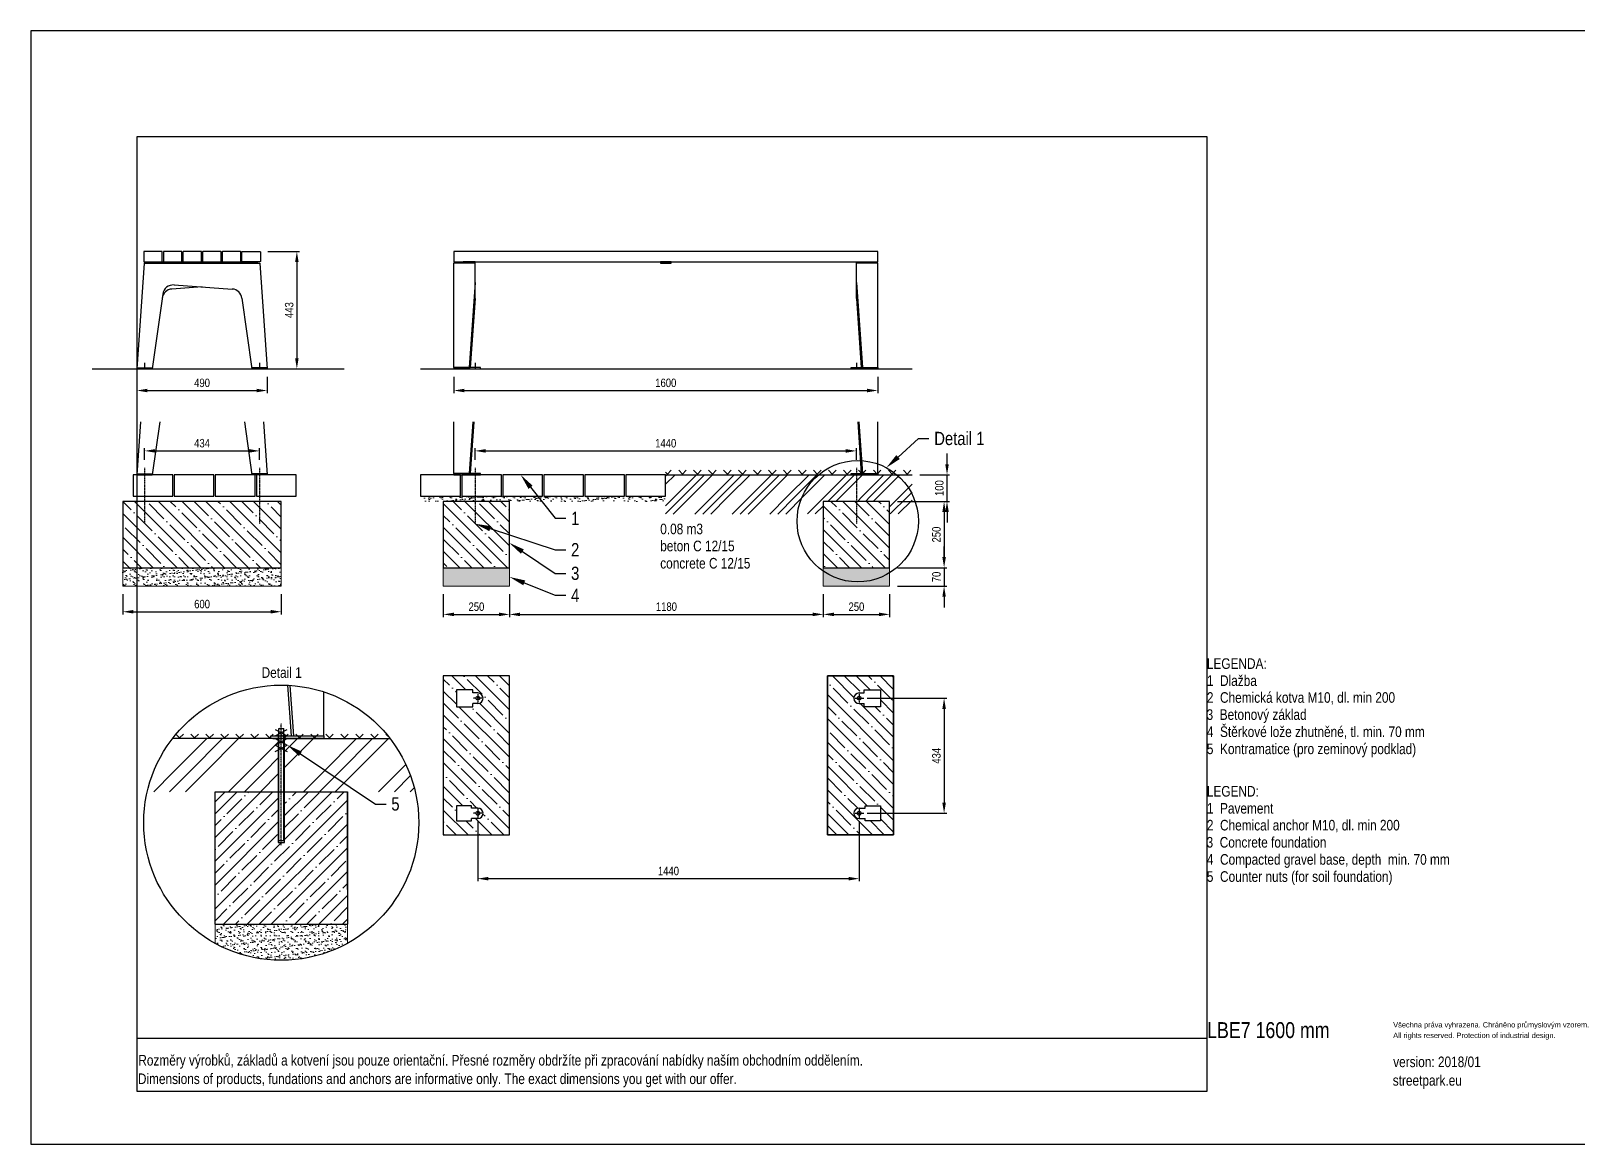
# Model space of a CAD drawing. Header units: millimetres. Extents: x 5064 to 16944, y 3085 to 7285.
# Drawn here: x 5064 to 10901, y 3085 to 7285 of the extents above; entities that cross this region are included whole.
import ezdxf
from ezdxf import colors
from ezdxf.entities.mleader import LeaderData, LeaderLine
from ezdxf.lldxf.tags import DXFTag
from ezdxf.math import Vec2, Vec3

# ---------------------------------------------------------------- set-up
doc = ezdxf.new("R2010")
doc.units = ezdxf.units.MM
doc.header["$LTSCALE"] = 0.3
doc.linetypes.add('DashDot', pattern=[15, 9, -3, 0, -3])
doc.layers.add('Nekreslit', color=6, linetype='Continuous', plot=False)
doc.layers.add('SRAFY', color=251, linetype='Continuous', lineweight=13)
doc.styles.add('SEACAD_Arial', font='arial.ttf', dxfattribs={"width": 0.8})
tags = doc.linetypes.add('HIDDEN2', pattern=[4.7625, 3.175, -1.5875]).pattern_tags.tags
tags[6:7] = [DXFTag(74, 4), DXFTag(75, 0), DXFTag(340, '0'), DXFTag(46, 0.0), DXFTag(50, 0.0), DXFTag(44, 0.0), DXFTag(45, 0.0)]
tags[4:5] = [DXFTag(74, 4), DXFTag(75, 0), DXFTag(340, '0'), DXFTag(46, 0.0), DXFTag(50, 0.0), DXFTag(44, 0.0), DXFTag(45, 0.0)]
doc.dimstyles.new('ISO-25', dxfattribs={"dimtxt": 1.6, "dimasz": 2, "dimexe": 0.5, "dimexo": 1.5, "dimtad": 1, "dimdec": 0, "dimtxsty": 'SEACAD_Arial', "dimcen": 2, "dimadec": 0, "dimazin": 0, "dimtfac": 1, "dimtdec": 0, "dimtmove": 0, "dimatfit": 3, "dimfxl": 1, "dimarcsym": 0})

# ---------------------------------------------------------------- blocks, each defined once
blk = doc.blocks.new('*D138')
at = {"color": 0, "lineweight": -2, "transparency": 16777216}
for p, q in [((6740.9, 5666.5), (6740.9, 5710.7)), ((6780.9, 5700.7), (8140.5, 5700.7)), ((8180.5, 5666.5), (8180.5, 5710.7))]:
    blk.add_line(p, q, dxfattribs=at)
at = {"color": 0, "transparency": 16777216}
for points in [[(6780.9, 5707.4), (6780.9, 5694), (6740.9, 5700.7)], [(8140.5, 5707.4), (8140.5, 5694), (8180.5, 5700.7)]]:
    blk.add_solid(points, dxfattribs=at)
at = {"layer": 'Defpoints', "color": 0, "transparency": 16777216}
for p in [(8180.5, 5700.7), (6740.9, 5636.5), (8180.5, 5636.5)]:
    blk.add_point(p, dxfattribs=at)
at = {"color": 0, "transparency": 16777216, "insert": (7460.7, 5729.5), "char_height": 32, "attachment_point": 5, "style": 'SEACAD_Arial'}
blk.add_mtext('1440', dxfattribs=at)
blk = doc.blocks.new('*D136')
at = {"color": 0, "lineweight": -2, "transparency": 16777216}
for p, q in [((8385, 5510.1), (8521.4, 5510.1)), ((8511.4, 5470.1), (8511.4, 5300.1)), ((8335.5, 5260.1), (8521.4, 5260.1))]:
    blk.add_line(p, q, dxfattribs=at)
at = {"color": 0, "transparency": 16777216}
for points in [[(8504.8, 5470.1), (8518.1, 5470.1), (8511.4, 5510.1)], [(8504.8, 5300.1), (8518.1, 5300.1), (8511.4, 5260.1)]]:
    blk.add_solid(points, dxfattribs=at)
at = {"layer": 'Defpoints', "color": 0, "transparency": 16777216}
for p in [(8355, 5510.1), (8305.5, 5260.1), (8511.4, 5260.1)]:
    blk.add_point(p, dxfattribs=at)
at = {"color": 0, "transparency": 16777216, "insert": (8482.6, 5385.1), "char_height": 32, "attachment_point": 5, "rotation": 90, "style": 'SEACAD_Arial'}
blk.add_mtext('250', dxfattribs=at)
blk = doc.blocks.new('*D137')
at = {"color": 0, "lineweight": -2, "transparency": 16777216}
for p, q in [((8511.4, 5300.1), (8511.4, 5340.1)), ((8335.5, 5260.1), (8521.4, 5260.1)), ((8511.4, 5260.1), (8511.4, 5190.1)), ((8335.4, 5190.1), (8521.4, 5190.1)), ((8511.4, 5150.1), (8511.4, 5110.1))]:
    blk.add_line(p, q, dxfattribs=at)
at = {"color": 0, "transparency": 16777216}
for points in [[(8504.8, 5300.1), (8518.1, 5300.1), (8511.4, 5260.1)], [(8504.8, 5150.1), (8518.1, 5150.1), (8511.4, 5190.1)]]:
    blk.add_solid(points, dxfattribs=at)
at = {"layer": 'Defpoints', "color": 0, "transparency": 16777216}
for p in [(8305.5, 5260.1), (8305.4, 5190.1), (8511.4, 5190.1)]:
    blk.add_point(p, dxfattribs=at)
at = {"color": 0, "transparency": 16777216, "insert": (8482.6, 5225.1), "char_height": 32, "attachment_point": 5, "rotation": 90, "style": 'SEACAD_Arial'}
blk.add_mtext('70', dxfattribs=at)
blk = doc.blocks.new('*D139')
at = {"color": 0, "lineweight": -2, "transparency": 16777216}
for p, q in [((5411.4, 5160.1), (5411.4, 5083.8)), ((6009.5, 5160.1), (6009.5, 5083.8)), ((5451.4, 5093.8), (5969.5, 5093.8))]:
    blk.add_line(p, q, dxfattribs=at)
at = {"color": 0, "transparency": 16777216}
for points in [[(5451.4, 5100.5), (5451.4, 5087.1), (5411.4, 5093.8)], [(5969.5, 5100.5), (5969.5, 5087.1), (6009.5, 5093.8)]]:
    blk.add_solid(points, dxfattribs=at)
at = {"layer": 'Defpoints', "color": 0, "transparency": 16777216}
for p in [(5411.4, 5190.1), (6009.5, 5190.1), (6009.5, 5093.8)]:
    blk.add_point(p, dxfattribs=at)
at = {"color": 0, "transparency": 16777216, "insert": (5710.5, 5122.6), "char_height": 32, "attachment_point": 5, "style": 'SEACAD_Arial'}
blk.add_mtext('600', dxfattribs=at)
blk = doc.blocks.new('*D140')
at = {"color": 0, "lineweight": -2, "transparency": 16777216}
for p, q in [((6621, 5160.1), (6621, 5073.8)), ((6871, 5160.1), (6871, 5073.8)), ((6661, 5083.8), (6831, 5083.8))]:
    blk.add_line(p, q, dxfattribs=at)
at = {"color": 0, "transparency": 16777216}
for points in [[(6661, 5090.5), (6661, 5077.1), (6621, 5083.8)], [(6831, 5090.5), (6831, 5077.1), (6871, 5083.8)]]:
    blk.add_solid(points, dxfattribs=at)
at = {"layer": 'Defpoints', "color": 0, "transparency": 16777216}
for p in [(6621, 5190.1), (6871, 5190.1), (6871, 5083.8)]:
    blk.add_point(p, dxfattribs=at)
at = {"color": 0, "transparency": 16777216, "insert": (6746, 5112.7), "char_height": 32, "attachment_point": 5, "style": 'SEACAD_Arial'}
blk.add_mtext('250', dxfattribs=at)
blk = doc.blocks.new('*D141')
at = {"color": 0, "lineweight": -2, "transparency": 16777216}
for p, q in [((8055.5, 5160.1), (8055.5, 5073.8)), ((8305.5, 5160.1), (8305.5, 5073.8)), ((8095.5, 5083.8), (8265.5, 5083.8))]:
    blk.add_line(p, q, dxfattribs=at)
at = {"color": 0, "transparency": 16777216}
for points in [[(8095.5, 5090.5), (8095.5, 5077.1), (8055.5, 5083.8)], [(8265.5, 5090.5), (8265.5, 5077.1), (8305.5, 5083.8)]]:
    blk.add_solid(points, dxfattribs=at)
at = {"layer": 'Defpoints', "color": 0, "transparency": 16777216}
for p in [(8055.5, 5190.1), (8305.5, 5190.1), (8305.5, 5083.8)]:
    blk.add_point(p, dxfattribs=at)
at = {"color": 0, "transparency": 16777216, "insert": (8180.5, 5112.7), "char_height": 32, "attachment_point": 5, "style": 'SEACAD_Arial'}
blk.add_mtext('250', dxfattribs=at)
blk = doc.blocks.new('*D142')
at = {"color": 0, "lineweight": -2, "transparency": 16777216}
for p, q in [((6871, 5160.1), (6871, 5073.8)), ((8055.5, 5160.1), (8055.5, 5073.8)), ((6911, 5083.8), (8015.5, 5083.8))]:
    blk.add_line(p, q, dxfattribs=at)
at = {"color": 0, "transparency": 16777216}
for points in [[(6911, 5090.5), (6911, 5077.1), (6871, 5083.8)], [(8015.5, 5090.5), (8015.5, 5077.1), (8055.5, 5083.8)]]:
    blk.add_solid(points, dxfattribs=at)
at = {"layer": 'Defpoints', "color": 0, "transparency": 16777216}
for p in [(6871, 5190.1), (8055.5, 5190.1), (8055.5, 5083.8)]:
    blk.add_point(p, dxfattribs=at)
at = {"color": 0, "transparency": 16777216, "insert": (7463.2, 5112.7), "char_height": 32, "attachment_point": 5, "style": 'SEACAD_Arial'}
blk.add_mtext('1180', dxfattribs=at)
blk = doc.blocks.new('*D133')
at = {"color": 0, "lineweight": -2, "transparency": 16777216}
for p, q in [((8522.4, 5650.4), (8522.4, 5690.4)), ((8420.4, 5610.4), (8532.4, 5610.4)), ((8522.4, 5510.1), (8522.4, 5610.4)), ((8335.5, 5510.1), (8532.4, 5510.1)), ((8522.4, 5470.1), (8522.4, 5430.1))]:
    blk.add_line(p, q, dxfattribs=at)
at = {"color": 0, "transparency": 16777216}
for points in [[(8515.8, 5650.4), (8529.1, 5650.4), (8522.4, 5610.4)], [(8515.8, 5470.1), (8529.1, 5470.1), (8522.4, 5510.1)]]:
    blk.add_solid(points, dxfattribs=at)
at = {"layer": 'Defpoints', "color": 0, "transparency": 16777216}
for p in [(8390.4, 5610.4), (8522.4, 5610.4), (8305.5, 5510.1)]:
    blk.add_point(p, dxfattribs=at)
at = {"color": 0, "transparency": 16777216, "insert": (8493.6, 5560.3), "char_height": 32, "attachment_point": 5, "rotation": 90, "style": 'SEACAD_Arial'}
blk.add_mtext('100', dxfattribs=at)
blk = doc.blocks.new('*D134')
at = {"color": 0, "lineweight": -2, "transparency": 16777216}
for p, q in [((6660.9, 5980.4), (6660.9, 5918.5)), ((8260.9, 5980.4), (8260.9, 5918.5)), ((6700.9, 5928.5), (8220.9, 5928.5))]:
    blk.add_line(p, q, dxfattribs=at)
at = {"color": 0, "transparency": 16777216}
for points in [[(6700.9, 5935.2), (6700.9, 5921.8), (6660.9, 5928.5)], [(8220.9, 5935.2), (8220.9, 5921.8), (8260.9, 5928.5)]]:
    blk.add_solid(points, dxfattribs=at)
at = {"layer": 'Defpoints', "color": 0, "transparency": 16777216}
for p in [(6660.9, 6010.4), (8260.9, 6010.4), (8260.9, 5928.5)]:
    blk.add_point(p, dxfattribs=at)
at = {"color": 0, "transparency": 16777216, "insert": (7460.9, 5957.3), "char_height": 32, "attachment_point": 5, "style": 'SEACAD_Arial'}
blk.add_mtext('1600', dxfattribs=at)
blk = doc.blocks.new('*D143')
at = {"color": 0, "lineweight": -2, "transparency": 16777216}
for p, q in [((5493.4, 5666.4), (5493.4, 5710.7)), ((5533.4, 5700.7), (5887.5, 5700.7)), ((5927.5, 5666.5), (5927.5, 5710.7))]:
    blk.add_line(p, q, dxfattribs=at)
at = {"color": 0, "transparency": 16777216}
for points in [[(5533.4, 5707.4), (5533.4, 5694.1), (5493.4, 5700.7)], [(5887.5, 5707.4), (5887.5, 5694.1), (5927.5, 5700.7)]]:
    blk.add_solid(points, dxfattribs=at)
at = {"layer": 'Defpoints', "color": 0, "transparency": 16777216}
for p in [(5927.5, 5700.7), (5493.4, 5636.4), (5927.5, 5636.5)]:
    blk.add_point(p, dxfattribs=at)
at = {"color": 0, "transparency": 16777216, "insert": (5710.5, 5729.6), "char_height": 32, "attachment_point": 5, "style": 'SEACAD_Arial'}
blk.add_mtext('434', dxfattribs=at)
blk = doc.blocks.new('*D144')
at = {"color": 0, "lineweight": -2, "transparency": 16777216}
for p, q in [((5464.4, 5980.4), (5464.4, 5918.5)), ((5956.3, 5980.5), (5956.3, 5918.5)), ((5504.4, 5928.5), (5916.3, 5928.5))]:
    blk.add_line(p, q, dxfattribs=at)
at = {"color": 0, "transparency": 16777216}
for points in [[(5504.4, 5935.2), (5504.4, 5921.8), (5464.4, 5928.5)], [(5916.3, 5935.2), (5916.3, 5921.8), (5956.3, 5928.5)]]:
    blk.add_solid(points, dxfattribs=at)
at = {"layer": 'Defpoints', "color": 0, "transparency": 16777216}
for p in [(5464.4, 6010.4), (5956.3, 6010.5), (5956.3, 5928.5)]:
    blk.add_point(p, dxfattribs=at)
at = {"color": 0, "transparency": 16777216, "insert": (5710.4, 5957.3), "char_height": 32, "attachment_point": 5, "style": 'SEACAD_Arial'}
blk.add_mtext('490', dxfattribs=at)
blk = doc.blocks.new('*D188')
at = {"color": 0, "lineweight": -2, "transparency": 16777216}
for p, q in [((5958.4, 6453.5), (6078.3, 6453.5)), ((6068.3, 6413.5), (6068.3, 6050.5)), ((5986.3, 6010.5), (6078.3, 6010.5))]:
    blk.add_line(p, q, dxfattribs=at)
at = {"color": 0, "transparency": 16777216}
for points in [[(6061.6, 6413.5), (6074.9, 6413.5), (6068.3, 6453.5)], [(6061.6, 6050.5), (6074.9, 6050.5), (6068.3, 6010.5)]]:
    blk.add_solid(points, dxfattribs=at)
at = {"layer": 'Defpoints', "color": 0, "transparency": 16777216}
for p in [(5928.4, 6453.5), (5956.3, 6010.5), (6068.3, 6010.5)]:
    blk.add_point(p, dxfattribs=at)
at = {"color": 0, "transparency": 16777216, "insert": (6039.4, 6232), "char_height": 32, "attachment_point": 5, "rotation": 90, "style": 'SEACAD_Arial'}
blk.add_mtext('443', dxfattribs=at)
blk = doc.blocks.new('*D189')
at = {"color": 0, "lineweight": -2, "transparency": 16777216}
for p, q in [((6751, 4303.3), (6751, 4076.7)), ((8191, 4303.3), (8191, 4076.7)), ((6791, 4086.7), (8151, 4086.7))]:
    blk.add_line(p, q, dxfattribs=at)
at = {"color": 0, "transparency": 16777216}
for points in [[(6791, 4093.3), (6791, 4080), (6751, 4086.7)], [(8151, 4093.3), (8151, 4080), (8191, 4086.7)]]:
    blk.add_solid(points, dxfattribs=at)
at = {"layer": 'Defpoints', "color": 0, "transparency": 16777216}
for p in [(6751, 4333.3), (8191, 4333.3), (8191, 4086.7)]:
    blk.add_point(p, dxfattribs=at)
at = {"color": 0, "transparency": 16777216, "insert": (7471, 4115.5), "char_height": 32, "attachment_point": 5, "style": 'SEACAD_Arial'}
blk.add_mtext('1440', dxfattribs=at)
blk = doc.blocks.new('*D190')
at = {"color": 0, "lineweight": -2, "transparency": 16777216}
for p, q in [((8221, 4767.3), (8521.4, 4767.3)), ((8511.4, 4727.3), (8511.4, 4373.3)), ((8221, 4333.3), (8521.4, 4333.3))]:
    blk.add_line(p, q, dxfattribs=at)
at = {"color": 0, "transparency": 16777216}
for points in [[(8504.8, 4727.3), (8518.1, 4727.3), (8511.4, 4767.3)], [(8504.8, 4373.3), (8518.1, 4373.3), (8511.4, 4333.3)]]:
    blk.add_solid(points, dxfattribs=at)
at = {"layer": 'Defpoints', "color": 0, "transparency": 16777216}
for p in [(8191, 4767.3), (8191, 4333.3), (8511.4, 4333.3)]:
    blk.add_point(p, dxfattribs=at)
at = {"color": 0, "transparency": 16777216, "insert": (8482.6, 4550.3), "char_height": 32, "attachment_point": 5, "rotation": 90, "style": 'SEACAD_Arial'}
blk.add_mtext('434', dxfattribs=at)

msp = doc.modelspace()

# ---------------------------------------------------------------- hatches: boundary and pattern name
at = {"layer": 'SRAFY'}
h = msp.add_hatch(dxfattribs=at)
h.set_pattern_fill('TERACO', color=256, scale=20)
h.set_pattern_definition([(45, (0, 295.79), (-28.28427, 28.28427), [20, -20]), (135, (56.57, 295.79), (-28.28427, -28.28427), [20, -20])])
h.paths.add_polyline_path([(7460.4, 5610.4), (7460.4, 5633.5), (8390.4, 5633.5), (8390.4, 5610.5)])
h = msp.add_hatch(dxfattribs=at)
h.set_pattern_fill('GOST_GROUND', color=256, scale=10)
h.set_pattern_definition([(45, (0, 295.79), (141.4214, -9e-15), [200]), (45, (30, 295.79), (141.4214, -9e-15), [200]), (45, (60, 295.79), (141.4214, -9e-15), [200])])
h.paths.add_polyline_path([(8055.4, 5462.8), (7460.4, 5461.6), (7460.4, 5610.4), (8390.4, 5610.4), (8390.4, 5463), (8305.5, 5463), (8305.5, 5510.1), (8055.4, 5510.1)])
h = msp.add_hatch(dxfattribs=at)
h.set_pattern_fill('ANSI35', color=256, scale=10, angle=90)
h.set_pattern_definition([(135, (10, 0), (-44.9013, -44.9013), []), (135, (10, 44.9), (-44.9013, -44.9013), [79.375, -15.875, 0, -15.875])])
h.paths.add_polyline_path([(5474.4, 5510.4), (5474.4, 5260.1), (6009.5, 5260.1), (6009.5, 5510.1)])
h.paths.add_polyline_path([(5474.4, 5510.4), (5411.4, 5510.4), (5411.4, 5260.1), (5447.4, 5260.1, 2.414211), (5447.4, 5260.1, 0.414214), (5447.4, 5260.1), (5474.4, 5260.1)])
h = msp.add_hatch(dxfattribs=at)
h.set_pattern_fill('AR-SAND', color=256, scale=0.5)
h.set_pattern_definition([(37.5, (0, 295.79), (-0.800016, 24.47066), [0, -19.304, 0, -21.59, 0, -20.6375]), (7.5, (0, 295.79), (22.47616, 35.84126), [0, -10.414, 0, -17.399, 0, -6.6675]), (327.5, (-15.62, 295.79), (39.54962, 0.07186), [0, -6.35, 0, -22.86, 0, -29.845]), (317.5, (-15.62, 295.79), (38.17782, 11.14647), [0, -3.175, 0, -14.986, 0, -17.145])])
h.paths.add_polyline_path([(6535.4, 5530.4), (6535.4, 5510.5), (6566, 5510.4), (6686, 5510.3), (6686, 5530.4)])
h.paths.add_polyline_path([(7460.4, 5510.1), (7460.4, 5530.4), (6686, 5530.4), (6686, 5510.3), (6816, 5510.1)])
h = msp.add_hatch(dxfattribs=at)
h.set_pattern_fill('ANSI35', color=256, scale=10, angle=90)
h.paths.add_polyline_path([(6870.9, 5510.1), (6621, 5510.4), (6621, 5260.1), (6871, 5260.1)])
h = msp.add_hatch(dxfattribs=at)
h.set_pattern_fill('ANSI35', color=256, scale=10, angle=90)
h.set_pattern_definition([(135, (-11, 0), (-44.9013, -44.9013), []), (135, (-11, 44.9), (-44.9013, -44.9013), [79.375, -15.875, 0, -15.875])])
h.paths.add_polyline_path([(8305.4, 5510.1), (8055.5, 5510.1), (8055.5, 5260.1), (8305.5, 5260.1)])
h = msp.add_hatch(dxfattribs=at)
h.set_pattern_fill('AR-SAND', color=256, scale=0.5)
h.set_pattern_definition([(37.5, (22, 0), (-0.800016, 24.47066), [0, -19.304, 0, -21.59, 0, -20.6375]), (7.5, (22, 0), (22.47616, 35.84126), [0, -10.414, 0, -17.399, 0, -6.6675]), (327.5, (6.38, 0), (39.54962, 0.07186), [0, -6.35, 0, -22.86, 0, -29.845]), (317.5, (6.38, 0), (38.17782, 11.14647), [0, -3.175, 0, -14.986, 0, -17.145])])
h.paths.add_polyline_path([(6009.5, 5190.1), (6009.5, 5260.1), (5411.4, 5260.1), (5411.4, 5190.1)])
h = msp.add_hatch(dxfattribs=at)
h.set_pattern_fill('AR-SAND', color=256, scale=0.5)
h.paths.add_polyline_path([(6871, 5260.1), (6621, 5260.1), (6621, 5190.1), (6871, 5190.1)])
h.paths.add_polyline_path([(8055.5, 5260.1), (8305.5, 5260.1), (8305.5, 5190.1), (8055.5, 5190.1)])
h = msp.add_hatch(dxfattribs=at)
h.set_pattern_fill('ANSI35', color=256, scale=10, angle=90, style=0)
h.set_pattern_definition([(135, (-427.82, -3243.56), (-44.90128, -44.90128), []), (135, (-427.82, -3198.66), (-44.90128, -44.90128), [79.375, -15.875, 0, -15.875])])
h.paths.add_polyline_path([(6871, 4852), (6621, 4852), (6621, 4252), (6871, 4252)])
h.paths.add_polyline_path([(6732, 4735.3), (6671, 4735.3), (6671, 4799.3), (6732, 4799.3), (6732, 4787.3), (6751, 4787.3, -1), (6751, 4747.3), (6732, 4747.3)], flags=16)
h.paths.add_polyline_path([(6728, 4361.8), (6728, 4353.3), (6751, 4353.3, -1), (6751, 4313.3), (6728, 4313.3), (6728, 4304.8), (6671, 4304.8), (6671, 4361.8)], flags=16)
h.paths.add_polyline_path([(8071, 4852), (8071, 4252), (8321, 4252), (8321, 4852)])
h.paths.add_polyline_path([(8210, 4735.3), (8210, 4747.3), (8191, 4747.3, -1), (8191, 4787.3), (8210, 4787.3), (8210, 4799.3), (8271, 4799.3), (8271, 4735.3)], flags=16)
h.paths.add_polyline_path([(8214, 4361.8), (8271, 4361.8), (8271, 4304.8), (8214, 4304.8), (8214, 4313.3), (8191, 4313.3, -1), (8191, 4353.3), (8214, 4353.3)], flags=16)
h = msp.add_hatch(dxfattribs=at)
h.set_pattern_fill('GOST_GROUND', color=256, scale=20)
h.set_pattern_definition([(45, (-1469.58, 245.79), (282.8427, -2e-14), [400]), (45, (-1409.58, 245.79), (282.8427, -2e-14), [400]), (45, (-1349.58, 245.79), (282.8427, -2e-14), [400])])
h.paths.add_polyline_path([(5999.4, 4615), (5977.4, 4615), (5598.5, 4615, 0.107975), (5503.6, 4414.7), (5759.4, 4414.7), (5999.4, 4414.7)])
h.paths.add_polyline_path([(6420.3, 4615), (6041.4, 4615), (6019.4, 4615), (6019.4, 4414.7), (6259.4, 4414.7), (6515.2, 4414.7, 0.107975)])
h = msp.add_hatch(dxfattribs=at)
h.set_pattern_fill('TERACO', color=256, scale=20)
h.set_pattern_definition([(45, (-2237.18, -699.72), (-28.28427, 28.28427), [20, -20]), (135, (-2180.613, -699.72), (-28.28427, -28.28427), [20, -20])])
h.paths.add_polyline_path([(5607.6, 4614.9), (5607.6, 4638), (6411.2, 4638), (6411.2, 4614.9)])
h = msp.add_hatch(dxfattribs=at)
h.set_pattern_fill('ANSI35', color=256, scale=10, angle=0.00001)
h.set_pattern_definition([(45, (-1469.58, 245.79), (-44.9013, 44.90127), []), (45, (-1424.68, 245.79), (-44.9013, 44.90127), [79.375, -15.875, 0, -15.875])])
h.paths.add_polyline_path([(6259.4, 4414.7), (6019.4, 4414.7), (6019.4, 4223.7), (5999.4, 4223.7), (5999.4, 4414.7), (5759.4, 4414.7), (5759.4, 3914.7), (6259.4, 3914.7)])
h = msp.add_hatch(dxfattribs=at)
h.set_pattern_fill('AR-SAND', color=256, scale=0.5, angle=0.00001)
h.set_pattern_definition([(37.5, (-1469.582, 245.79), (-0.80002, 24.47066), [0, -19.304, 0, -21.59, 0, -20.6375]), (7.5, (-1469.582, 245.79), (22.47616, 35.84126), [0, -10.414, 0, -17.399, 0, -6.6675]), (327.5, (-1485.203, 245.79), (39.54962, 0.071866), [0, -6.35, 0, -22.86, 0, -29.845]), (317.5, (-1485.203, 245.79), (38.17782, 11.14647), [0, -3.175, 0, -14.986, 0, -17.145])])
h.paths.add_polyline_path([(5759.4, 3914.7), (5759.4, 3842.8, 0.256659), (6259.4, 3842.8), (6259.4, 3914.7)])

# ---------------------------------------------------------------- linework, layer by layer
for p, q in [((5492.4, 6409.5), (5464.4, 6010.4)), ((5492.4, 6409.5), (5928.4, 6409.5)), ((5928.4, 6409.5), (5956.3, 6010.5)), ((6660.9, 6015.4), (6660.9, 6410.9)), ((6660.9, 6410.9), (6740.9, 6410.9)), ((6740.9, 6370.9), (6740.9, 6410.9)), ((6740.9, 6275.6), (6740.9, 6410.9)), ((6740.9, 6387.4), (6740.9, 6410.9)), ((8180.9, 6275.6), (8180.9, 6410.9)), ((8180.9, 6410.9), (8260.9, 6410.9)), ((8260.9, 6011.9), (8260.9, 6410.9)), ((5710.4, 6319.4), (5596.4, 6311.4)), ((5604.5, 6326.8), (5824.3, 6311.4)), ((5604.5, 6326.8), (5824.3, 6311.4)), ((6740.9, 6336.7), (6718.5, 6015.4)), ((6740.9, 6312.9), (6740.9, 6352.9)), ((8180.9, 6336.7), (8203.4, 6015.4)), ((5562.1, 6292.5), (5522.5, 6010.4)), ((5861.1, 6277.1), (5898.6, 6010.5)), ((6740.9, 6275.6), (6722.9, 6015.4)), ((8180.9, 6275.6), (8198.9, 6015.4)), ((5464.7, 6014.4), (5523, 6014.4)), ((5956, 6014.5), (5898.1, 6014.5)), ((6660.9, 6015.4), (6722.7, 6015.4)), ((6718.5, 6015.4), (6718.5, 6010.4)), ((8199.2, 6015.4), (8260.9, 6015.4)), ((8203.4, 6015.4), (8203.4, 6010.4)), ((5464.4, 6010.4), (5522.5, 6010.4)), ((5956.3, 6010.5), (5898.6, 6010.5)), ((5478.4, 5810.4), (5464.4, 5610.4)), ((5550.6, 5810.4), (5522.5, 5610.4)), ((5870.5, 5810.4), (5898.6, 5610.5)), ((5942.3, 5810.4), (5956.3, 5610.5)), ((6660.9, 5615.4), (6660.9, 5810.4)), ((6732.2, 5810.4), (6718.6, 5615.4)), ((6736.5, 5810.4), (6723, 5615.4)), ((8185.4, 5810.4), (8198.8, 5615.4)), ((8189.7, 5810.4), (8203.3, 5615.4)), ((8260.9, 5615.4), (8260.9, 5810.4)), ((5464.4, 5610.4), (5522.5, 5610.4)), ((5464.4, 5610.4), (5522.5, 5610.4)), ((5464.7, 5614.4), (5523, 5614.4)), ((5956, 5614.5), (5898.1, 5614.5)), ((5956.3, 5610.5), (5898.6, 5610.5)), ((7460.4, 5610.4), (8390.4, 5610.4)), ((6033.1, 4816.4), (6046.3, 4625)), ((6041.9, 4815.9), (6055.2, 4625)), ((6170.5, 4625), (6170.5, 4791.3)), ((6751, 4787.3), (6732, 4787.3)), ((8191, 4787.3), (8210, 4787.3)), ((6751, 4747.3), (6732, 4747.3)), ((8191, 4747.3), (8210, 4747.3)), ((5977.4, 4615), (5598.5, 4615)), ((5977.4, 4615), (6420.3, 4615)), ((5986.9, 4649.3), (6031.9, 4625.3)), ((5986.9, 4625.3), (6031.9, 4649.3)), ((5986.9, 4615), (6031.9, 4591)), ((5986.9, 4591), (6031.9, 4615)), ((6001, 4653), (6017.8, 4653)), ((6041.4, 4615), (6420.3, 4615)), ((5986.9, 4591), (6031.9, 4567)), ((5986.9, 4567), (6031.9, 4591)), ((6751, 4353.3), (6728, 4353.3)), ((8191, 4353.3), (8214, 4353.3)), ((6751, 4313.3), (6728, 4313.3)), ((8191, 4313.3), (8214, 4313.3))]:
    msp.add_line(p, q)
at = {"color": 0, "linetype": 'DashDot', "ltscale": 0.1}
for p, q in [((5493.4, 6032.4), (5493.4, 6007.4)), ((5927.5, 6032.5), (5927.5, 6007.5)), ((6740.9, 6032.4), (6740.9, 6007.4)), ((8180.9, 6032.4), (8180.9, 6007.4))]:
    msp.add_line(p, q, dxfattribs=at)
at = {"color": 7, "linetype": 'Continuous'}
for p, q in [((5295.4, 6010.4), (6247.4, 6010.4)), ((6535.4, 6010.4), (8390.4, 6010.4)), ((5600.4, 5610.4), (5450.4, 5610.4)), ((5450.4, 5610.4), (5450.4, 5530.4)), ((5600.4, 5530.4), (5600.4, 5610.4)), ((5755.4, 5610.4), (5605.4, 5610.4)), ((5605.4, 5610.4), (5605.4, 5530.4)), ((5755.4, 5530.4), (5755.4, 5610.4)), ((5910.4, 5610.4), (5760.4, 5610.4)), ((5760.4, 5610.4), (5760.4, 5530.4)), ((5910.4, 5530.4), (5910.4, 5610.4)), ((6065.4, 5610.4), (5915.4, 5610.4)), ((5915.4, 5610.4), (5915.4, 5530.4)), ((6065.4, 5530.4), (6065.4, 5610.4)), ((6685.4, 5610.4), (6535.4, 5610.4)), ((6535.4, 5610.4), (6535.4, 5530.4)), ((6685.4, 5530.4), (6685.4, 5610.4)), ((6840.4, 5610.4), (6690.4, 5610.4)), ((6690.4, 5610.4), (6690.4, 5530.4)), ((6840.4, 5530.4), (6840.4, 5610.4)), ((6995.4, 5610.4), (6845.4, 5610.4)), ((6845.4, 5610.4), (6845.4, 5530.4)), ((6995.4, 5530.4), (6995.4, 5610.4)), ((7150.4, 5610.4), (7000.4, 5610.4)), ((7000.4, 5610.4), (7000.4, 5530.4)), ((7150.4, 5530.4), (7150.4, 5610.4)), ((7305.4, 5610.4), (7155.4, 5610.4)), ((7155.4, 5610.4), (7155.4, 5530.4)), ((7305.4, 5530.4), (7305.4, 5610.4)), ((7460.4, 5610.4), (7310.4, 5610.4)), ((7310.4, 5610.4), (7310.4, 5530.4)), ((7460.4, 5530.4), (7460.4, 5610.4)), ((5450.4, 5530.4), (5600.4, 5530.4)), ((5605.4, 5530.4), (5755.4, 5530.4)), ((5760.4, 5530.4), (5910.4, 5530.4)), ((5915.4, 5530.4), (6065.4, 5530.4)), ((6535.4, 5530.4), (6685.4, 5530.4)), ((6690.4, 5530.4), (6840.4, 5530.4)), ((6845.4, 5530.4), (6995.4, 5530.4)), ((7000.4, 5530.4), (7150.4, 5530.4)), ((7155.4, 5530.4), (7305.4, 5530.4)), ((7310.4, 5530.4), (7460.4, 5530.4)), ((5759.4, 3914.7), (5759.4, 4414.7)), ((5759.4, 4414.7), (6259.4, 4414.7)), ((6259.4, 4414.7), (6259.4, 3914.7)), ((6259.4, 4293.7), (6259.4, 4413.7)), ((6259.4, 4045.4), (6259.4, 4413.7)), ((5759.4, 3914.7), (6259.4, 3914.7))]:
    msp.add_line(p, q, dxfattribs=at)
at = {"lineweight": 15}
for p, q in [((6160.5, 6010.4), (6216.1, 6010.4)), ((6665.9, 6010.4), (6715.9, 6010.4)), ((8266.5, 6010.4), (8216.5, 6010.4)), ((6665.9, 5610.4), (6715.9, 5610.4))]:
    msp.add_line(p, q, dxfattribs=at)
at = {"linetype": 'DashDot', "lineweight": 30}
for p, q in [((5493.4, 5636.4), (5493.4, 5425.8)), ((5927.5, 5636.5), (5927.5, 5425.8)), ((6740.9, 5636.5), (6740.9, 5425.8)), ((8180.5, 5636.5), (8180.5, 5425.8))]:
    msp.add_line(p, q, dxfattribs=at)
at = {"linetype": 'DashDot', "ltscale": 0.1}
for p, q in [((6768, 4767.3), (6734, 4767.3)), ((6751, 4784.3), (6751, 4750.3)), ((8174, 4767.3), (8208, 4767.3)), ((8191, 4784.3), (8191, 4750.3)), ((6768, 4333.3), (6734, 4333.3)), ((6751, 4350.3), (6751, 4316.3)), ((8174, 4333.3), (8208, 4333.3)), ((8191, 4350.3), (8191, 4316.3))]:
    msp.add_line(p, q, dxfattribs=at)
at = {"color": 7, "linetype": 'DashDot', "lineweight": 30}
msp.add_line((6009.4, 4212.9), (6009.4, 4672.9), dxfattribs=at)
at = {"color": 7, "linetype": 'HIDDEN2'}
for p, q in [((5997.4, 4625.3), (5997.4, 4414.7)), ((6001, 4653), (5999.4, 4651.4)), ((6019.4, 4651.4), (5999.4, 4651.4)), ((5999.4, 4651.4), (5999.4, 4231.3)), ((5999.4, 4614.9), (5999.4, 4614.9)), ((6019.4, 4651.4), (6017.8, 4653)), ((6019.4, 4231.3), (6019.4, 4651.4)), ((6019.4, 4614.9), (6019.4, 4614.9)), ((6021.4, 4414.7), (6021.4, 4625.3)), ((5997.4, 4414.7), (5997.4, 4223.7)), ((6021.4, 4223.7), (6021.4, 4414.7)), ((5997.4, 4223.7), (6021.4, 4223.7)), ((5999.4, 4231.3), (6019.4, 4231.3)), ((5999.4, 4231.3), (6001, 4229.7)), ((6009.4, 4229.7), (6001, 4229.7)), ((6017.8, 4229.7), (6009.4, 4229.7)), ((6017.8, 4229.7), (6019.4, 4231.3))]:
    msp.add_line(p, q, dxfattribs=at)
for points in [[(5492.4, 6413.5), (5558.4, 6413.5, 0.414214), (5560.4, 6415.5), (5560.4, 6451.5, 0.414214), (5558.4, 6453.5), (5492.4, 6453.5, 0.414214), (5490.4, 6451.5), (5490.4, 6415.5, 0.414214)], [(5566.4, 6413.5), (5632.4, 6413.5, 0.414214), (5634.4, 6415.5), (5634.4, 6451.5, 0.414214), (5632.4, 6453.5), (5566.4, 6453.5, 0.414214), (5564.4, 6451.5), (5564.4, 6415.5, 0.414214)], [(5640.4, 6413.5), (5706.4, 6413.5, 0.414214), (5708.4, 6415.5), (5708.4, 6451.5, 0.414214), (5706.4, 6453.5), (5640.4, 6453.5, 0.414214), (5638.4, 6451.5), (5638.4, 6415.5, 0.414214)], [(5714.4, 6413.5), (5780.4, 6413.5, 0.414214), (5782.4, 6415.5), (5782.4, 6451.5, 0.414214), (5780.4, 6453.5), (5714.4, 6453.5, 0.414214), (5712.4, 6451.5), (5712.4, 6415.5, 0.414214)], [(5788.4, 6413.5), (5854.4, 6413.5, 0.414214), (5856.4, 6415.5), (5856.4, 6451.5, 0.414214), (5854.4, 6453.5), (5788.4, 6453.5, 0.414214), (5786.4, 6451.5), (5786.4, 6415.5, 0.414214)], [(5928.4, 6413.5), (5862.4, 6413.5, -0.414214), (5860.4, 6415.5), (5860.4, 6451.5, -0.414214), (5862.4, 6453.5), (5928.4, 6453.5, -0.414214), (5930.4, 6451.5), (5930.4, 6415.5, -0.414214)]]:
    msp.add_lwpolyline(points, format="xyb", close=True)
for points in [[(6660.9, 6413.5), (8260.9, 6413.5), (8260.9, 6453.5), (6660.9, 6453.5)], [(6695.9, 6410.9), (6740.9, 6410.9), (6740.9, 6413.5), (6695.9, 6413.5)], [(7440.9, 6409.5), (7480.9, 6409.5), (7480.9, 6413.5), (7440.9, 6413.5)], [(8225.9, 6410.9), (8180.9, 6410.9), (8180.9, 6413.5), (8225.9, 6413.5)], [(6660.9, 6010.4), (6760.9, 6010.4), (6760.9, 6015.4), (6660.9, 6015.4)], [(8260.9, 6010.4), (8160.9, 6010.4), (8160.9, 6015.4), (8260.9, 6015.4)], [(6660.9, 5610.4), (6760.9, 5610.4), (6760.9, 5615.4), (6660.9, 5615.4)], [(8260.9, 5610.4), (8160.9, 5610.4), (8160.9, 5615.4), (8260.9, 5615.4)], [(5411.4, 5260.1), (6009.5, 5260.1), (6009.5, 5510.1), (5411.4, 5510.4)], [(6621, 5260.1), (6871, 5260.1), (6870.9, 5510.1), (6621, 5510.4)], [(8055.5, 5260.1), (8305.5, 5260.1), (8305.5, 5510.1), (8055.4, 5510.1)], [(6621, 4252), (6871, 4252), (6871, 4852), (6621, 4852)], [(8321, 4252), (8071, 4252), (8071, 4852), (8321, 4852)], [(8071, 4252), (8321, 4252), (8321, 4852), (8071, 4852)], [(6170.5, 4615), (5970.5, 4615), (5970.5, 4625), (6170.5, 4625)]]:
    msp.add_lwpolyline(points, close=True)
for points in [[(5502.4, 6413.5), (5918.4, 6413.5), (5918.4, 6409.5), (5502.4, 6409.5), (5502.4, 6413.5)], [(5502.4, 6413.5), (5918.4, 6413.5), (5918.4, 6409.5), (5502.4, 6409.5), (5502.4, 6413.5)], [(6732, 4787.3), (6732, 4799.3), (6671, 4799.3), (6671, 4735.3), (6732, 4735.3), (6732, 4747.3)], [(8210, 4787.3), (8210, 4799.3), (8271, 4799.3), (8271, 4735.3), (8210, 4735.3), (8210, 4747.3)], [(6728, 4353.3), (6728, 4361.8), (6671, 4361.8), (6671, 4304.8), (6728, 4304.8), (6728, 4313.3)], [(8214, 4353.3), (8214, 4361.8), (8271, 4361.8), (8271, 4304.8), (8214, 4304.8), (8214, 4313.3)]]:
    msp.add_lwpolyline(points)
at = {"color": 7, "linetype": 'Continuous'}
for centre, radius in [((6136.6, 6010.4), 0.01), ((5529.4, 5610.4), 0.01), ((6045.5, 5610.4), 0.01), ((8390.4, 5610.4), 0.01), ((8390.4, 5610.4), 0.01), ((5437.4, 5260.1), 0.01), ((8116, 5260.1), 0.01), ((8116, 5260.1), 0.01), ((8366, 5260.1), 0.01), ((8366, 5260.1), 0.01), ((6009.4, 4297.8), 519.1)]:
    msp.add_circle(centre, radius, dxfattribs=at)
for centre, radius in [((8185.4, 5435.4), 229), ((6751, 4767.3), 7), ((8191, 4767.3), 7), ((6751, 4333.3), 7), ((8191, 4333.3), 7)]:
    msp.add_circle(centre, radius)
for centre, radius, start, end in [((5599.2, 6271.5), 40, 94.00797, 171.99203), ((5601.7, 6286.9), 40, 85.99203, 171.99203), ((5601.8, 6286.9), 40, 85.99203, 171.99203), ((5821.5, 6271.5), 40, 8.00797, 85.99203), ((5821.5, 6271.5), 40, 8.00797, 85.99203), ((6751, 4767.3), 20, 270, 90), ((8191, 4767.3), 20, 90, 270), ((6751, 4333.3), 20, 270, 90), ((8191, 4333.3), 20, 90, 270)]:
    msp.add_arc(centre, radius, start, end)
at = {"layer": 'Nekreslit'}
msp.add_line((5464.4, 3485.3), (9504.4, 3485.3), dxfattribs=at)
for points in [[(5064.4, 3085.3), (11004.4, 3085.3), (11004.4, 7285.3), (5064.4, 7285.3)], [(5464.4, 3285.3), (9504.4, 3285.3), (9504.4, 6885.3), (5464.4, 6885.3)]]:
    msp.add_lwpolyline(points, close=True, dxfattribs=at)
at = {"layer": 'SRAFY'}
for p, q in [((5411.5, 5260.1), (5411.4, 5190.1)), ((6009.5, 5260.1), (6009.5, 5190.1)), ((6621, 5260.1), (6621, 5190.1)), ((6871, 5260.1), (6871, 5190.1)), ((8055.5, 5260.1), (8055.5, 5190.1)), ((8305.4, 5260.1), (8305.4, 5190.1)), ((5411.4, 5190.1), (6009.5, 5190.1)), ((6621, 5190.1), (6871, 5190.1)), ((8055.5, 5190.1), (8305.4, 5190.1)), ((5759.4, 3914.7), (5759.4, 3842.8)), ((5759.4, 3914.7), (6259.4, 3914.7)), ((6259.4, 3914.7), (6259.4, 3842.8))]:
    msp.add_line(p, q, dxfattribs=at)

# ---------------------------------------------------------------- texts
at = {"style": 'SEACAD_Arial', "width": 0.8}
for s, height, p in [('0.08 m3', 40, (7439.9, 5386.2)), ('beton C 12/15', 40, (7439.9, 5322)), ('concrete C 12/15', 40, (7439.9, 5256.8)), ('LEGENDA:', 40, (9503.3, 4878.1)), ('1  Dlažba', 40, (9503.3, 4813.8)), ('2  Chemická kotva M10, dl. min 200', 40, (9503.3, 4750.3)), ('3  Betonový základ', 40, (9502.2, 4685.8)), ('4  Štěrkové lože zhutněné, tl. min. 70 mm', 40, (9503.3, 4621.1)), ('5  Kontramatice (pro zeminový podklad)', 40, (9503.3, 4556.5)), ('LEGEND:', 40, (9503.3, 4396.4)), ('1  Pavement', 40, (9503.3, 4332.1)), ('2  Chemical anchor M10, dl. min 200', 40, (9503.3, 4268.6)), ('3  Concrete foundation', 40, (9502.2, 4204)), ('4  Compacted gravel base, depth  min. 70 mm', 40, (9503.3, 4139.3)), ('5  Counter nuts (for soil foundation)', 40, (9503.3, 4074.7)), ('LBE7 1600 mm ', 60, (9504.4, 3485.3)), ('Všechna práva vyhrazena. Chráněno průmyslovým vzorem.', 20, (10206.7, 3525.3)), ('All rights reserved. Protection of industrial design.', 20, (10206.7, 3485.3)), ('Rozměry výrobků, základů a kotvení jsou pouze orientační. Přesné rozměry obdržíte při zpracování nabídky naším obchodním oddělením.', 39.9982, (5469.8, 3381.6)), ('version: 2018/01', 40, (10206.7, 3375.5)), ('Dimensions of products, fundations and anchors are informative only. The exact dimensions you get with our offer.', 39.9982, (5468.2, 3311.7)), ('streetpark.eu', 40, (10205.1, 3305.6))]:
    msp.add_text(s, height=height, dxfattribs=at).set_placement(p)
at = {"insert": (5935.2, 4884.4), "char_height": 40, "attachment_point": 1, "style": 'SEACAD_Arial'}
msp.add_mtext_dynamic_manual_height_columns('Detail 1', width=226.121, gutter_width=200, heights=[0], dxfattribs=at)

# ---------------------------------------------------------------- dimensions: what is measured, and where the dimension line sits
for base, p1, p2, picture, middle in [((6068.3, 6010.5), (5928.4, 6453.5), (5956.3, 6010.5), '*D188', (6039.4, 6232)), ((8522.4, 5610.4), (8305.5, 5510.1), (8390.4, 5610.4), '*D133', (8493.6, 5560.3)), ((8511.4, 4333.3), (8191, 4767.3), (8191, 4333.3), '*D190', (8482.6, 4550.3))]:
    dim = msp.add_linear_dim(base=base, p1=p1, p2=p2, angle=90, dimstyle='ISO-25')
    dim.commit()
    dim.dimension.update_dxf_attribs({"geometry": picture, "text_midpoint": middle})
for base, p1, p2, override, picture, middle in [((5956.3, 5928.5), (5464.4, 6010.4), (5956.3, 6010.5), {"dimrnd": 10}, '*D144', (5710.4, 5957.3)), ((8180.5, 5700.7), (6740.9, 5636.5), (8180.5, 5636.5), {"dimscale": 0, "dimrnd": 10}, '*D138', (7460.7, 5729.5)), ((6009.5, 5093.8), (5411.4, 5190.1), (6009.5, 5190.1), {"dimscale": 0, "dimrnd": 10, "dimtix": 0, "dimtofl": 1, "dimtmove": 0, "dimatfit": 3}, '*D139', (5710.5, 5122.6)), ((6871, 5083.8), (6621, 5190.1), (6871, 5190.1), {"dimscale": 0, "dimtix": 0, "dimtofl": 1, "dimtmove": 0, "dimatfit": 3}, '*D140', (6746, 5112.7)), ((8055.4774, 5083.8161), (6870.9587, 5190.116), (8055.4774, 5190.1013), {"dimscale": 0, "dimrnd": 10, "dimtix": 0, "dimtofl": 1, "dimtmove": 0, "dimatfit": 3}, '*D142', (7463.218, 5112.6544)), ((8305.5, 5083.8), (8055.5, 5190.1), (8305.5, 5190.1), {"dimscale": 0, "dimtix": 0, "dimtofl": 1, "dimtmove": 0, "dimatfit": 3}, '*D141', (8180.5, 5112.7))]:
    dim = msp.add_linear_dim(base=base, p1=p1, p2=p2, dimstyle='ISO-25', override=override)
    dim.commit()
    dim.dimension.update_dxf_attribs({"geometry": picture, "text_midpoint": middle})
for base, p1, p2, picture, middle in [((8260.9, 5928.5), (6660.9, 6010.4), (8260.9, 6010.4), '*D134', (7460.9, 5957.3)), ((8191, 4086.7), (6751, 4333.3), (8191, 4333.3), '*D189', (7471, 4115.5))]:
    dim = msp.add_linear_dim(base=base, p1=p1, p2=p2, dimstyle='ISO-25')
    dim.commit()
    dim.dimension.update_dxf_attribs({"geometry": picture, "text_midpoint": middle})
dim = msp.add_linear_dim(base=(5927.5, 5700.7), p1=(5493.4, 5636.4), p2=(5927.5, 5636.5), dimstyle='ISO-25', override={"dimrnd": 1})
dim.commit()
dim.dimension.update_dxf_attribs({"geometry": '*D143', "text_midpoint": (5710.5, 5700.7), "dimtype": 160})
for base, p1, p2, override, picture, middle in [((8511.4, 5260.1), (8355, 5510.1), (8305.5, 5260.1), {"dimscale": 0}, '*D136', (8482.6, 5385.1)), ((8511.4, 5190.1), (8305.5, 5260.1), (8305.4, 5190.1), {"dimscale": 0, "dimtmove": 1}, '*D137', (8482.6, 5225.1))]:
    dim = msp.add_linear_dim(base=base, p1=p1, p2=p2, angle=90, dimstyle='ISO-25', override=override)
    dim.commit()
    dim.dimension.update_dxf_attribs({"geometry": picture, "text_midpoint": middle})

# ---------------------------------------------------------------- leaders
ml = msp.add_multileader_mtext('Standard')
ml.set_content('Detail 1', color=256, style='SEACAD_Arial')
ml.set_leader_properties(lineweight=-3)
ml.build(insert=Vec2(0, 0))
ml.multileader.update_dxf_attribs({"text_right_attachment_type": 6, "dogleg_length": 2, "arrow_head_size": 60, "scale": 20})
ctx = ml.context
ctx.base_point, ctx.scale, ctx.char_height, ctx.arrow_head_size, ctx.landing_gap_size, ctx.plane_origin = Vec3(8454.3, 5747.3), 20, 50, 60, 20, Vec3(9861.5, 5637.1)
ctx.right_attachment = 6
notes = []
notes.append((ctx, [(0, (1, 1, 0), (8414.3, 5747.3), (1, 0), 40, [(0, [(8293.2, 5637)], 0, [])])]))
ctx.mtext.insert, ctx.mtext.flow_direction = Vec3(8474.3, 5772.7), 5
ml = msp.add_multileader_mtext('Standard')
ml.set_content('1', color=256, style='SEACAD_Arial')
ml.set_leader_properties()
ml.build(insert=Vec2(0, 0))
ml.multileader.update_dxf_attribs({"text_right_attachment_type": 6, "dogleg_length": 2, "arrow_head_size": 60, "scale": 20})
ctx = ml.context
ctx.base_point, ctx.scale, ctx.char_height, ctx.arrow_head_size, ctx.landing_gap_size, ctx.plane_origin = Vec3(7083.4, 5446.3), 20, 50, 60, 20, Vec3(6820.4, 5610.4)
ctx.right_attachment = 6
notes.append((ctx, [(0, (1, 1, 0), (7043.4, 5446.3), (1, 0), 40, [(0, [(6913, 5610.4)], 0, [])])]))
ctx.mtext.insert, ctx.mtext.flow_direction = Vec3(7103.4, 5471.3), 5
ml = msp.add_multileader_mtext('Standard')
ml.set_content('2', color=256, style='SEACAD_Arial')
ml.set_leader_properties()
ml.build(insert=Vec2(0, 0))
ml.multileader.update_dxf_attribs({"text_right_attachment_type": 6, "dogleg_length": 2, "arrow_head_size": 60, "scale": 20})
ctx = ml.context
ctx.base_point, ctx.scale, ctx.char_height, ctx.arrow_head_size, ctx.landing_gap_size, ctx.plane_origin = Vec3(7083.4, 5328), 20, 50, 60, 20, Vec3(6740.9, 5425.8)
ctx.right_attachment = 6
notes.append((ctx, [(0, (1, 1, 0), (7043.4, 5328), (1, 0), 40, [(0, [(6740.9, 5425.8)], 0, [])])]))
ctx.mtext.insert, ctx.mtext.flow_direction = Vec3(7103.4, 5353), 5
ml = msp.add_multileader_mtext('Standard')
ml.set_content('3', color=256, style='SEACAD_Arial')
ml.set_leader_properties()
ml.build(insert=Vec2(0, 0))
ml.multileader.update_dxf_attribs({"text_right_attachment_type": 6, "dogleg_length": 2, "arrow_head_size": 60, "scale": 20})
ctx = ml.context
ctx.base_point, ctx.scale, ctx.char_height, ctx.arrow_head_size, ctx.landing_gap_size, ctx.plane_origin = Vec3(7083.4, 5238.4), 20, 50, 60, 20, Vec3(6739.9, 5213)
ctx.right_attachment = 6
notes.append((ctx, [(0, (1, 1, 0), (7043.4, 5238.4), (1, 0), 40, [(0, [(6869.6, 5354.1)], 0, [])])]))
ctx.mtext.insert, ctx.mtext.flow_direction = Vec3(7103.4, 5263.9), 5
ml = msp.add_multileader_mtext('Standard')
ml.set_content('4', color=256, style='SEACAD_Arial')
ml.set_leader_properties()
ml.build(insert=Vec2(0, 0))
ml.multileader.update_dxf_attribs({"text_right_attachment_type": 6, "dogleg_length": 2, "arrow_head_size": 60, "scale": 20})
ctx = ml.context
ctx.base_point, ctx.scale, ctx.char_height, ctx.arrow_head_size, ctx.landing_gap_size, ctx.plane_origin = Vec3(7083.4, 5155.8), 20, 50, 60, 20, Vec3(6660.8, 5266.2)
ctx.right_attachment = 6
notes.append((ctx, [(0, (1, 1, 0), (7043.4, 5155.8), (1, 0), 40, [(0, [(6871, 5225.1)], 0, [])])]))
ctx.mtext.insert, ctx.mtext.flow_direction = Vec3(7103.4, 5180.8), 5
ml = msp.add_multileader_mtext('Standard')
ml.set_content('5', color=256, style='SEACAD_Arial')
ml.set_leader_properties()
ml.build(insert=Vec2(0, 0))
ml.multileader.update_dxf_attribs({"text_right_attachment_type": 6, "dogleg_length": 2, "arrow_head_size": 60, "scale": 20})
ctx = ml.context
ctx.base_point, ctx.scale, ctx.char_height, ctx.arrow_head_size, ctx.landing_gap_size, ctx.plane_origin = Vec3(6404.8, 4368.2), 20, 50, 60, 20, Vec3(5894.1, 4505.9)
ctx.right_attachment = 6
notes.append((ctx, [(0, (1, 1, 0), (6364.8, 4368.2), (1, 0), 40, [(0, [(6031.9, 4591)], 0, [])])]))
ctx.mtext.insert, ctx.mtext.flow_direction = Vec3(6424.8, 4393.6), 5
for ctx, leaders in notes:
    for number, flags, end, landing, length, lines in leaders:
        leader = LeaderData()
        leader.index, (leader.has_last_leader_line, leader.has_dogleg_vector, leader.attachment_direction) = number, flags
        leader.last_leader_point, leader.dogleg_vector, leader.dogleg_length = Vec3(end), Vec3(landing), length
        for number, points, colour, breaks in lines:
            line = LeaderLine()
            line.index, line.vertices, line.color, line.breaks = number, Vec3.list(points), colors.encode_raw_color(colour), breaks
            leader.lines.append(line)
        ctx.leaders.append(leader)

doc.saveas('drawing.dxf')
